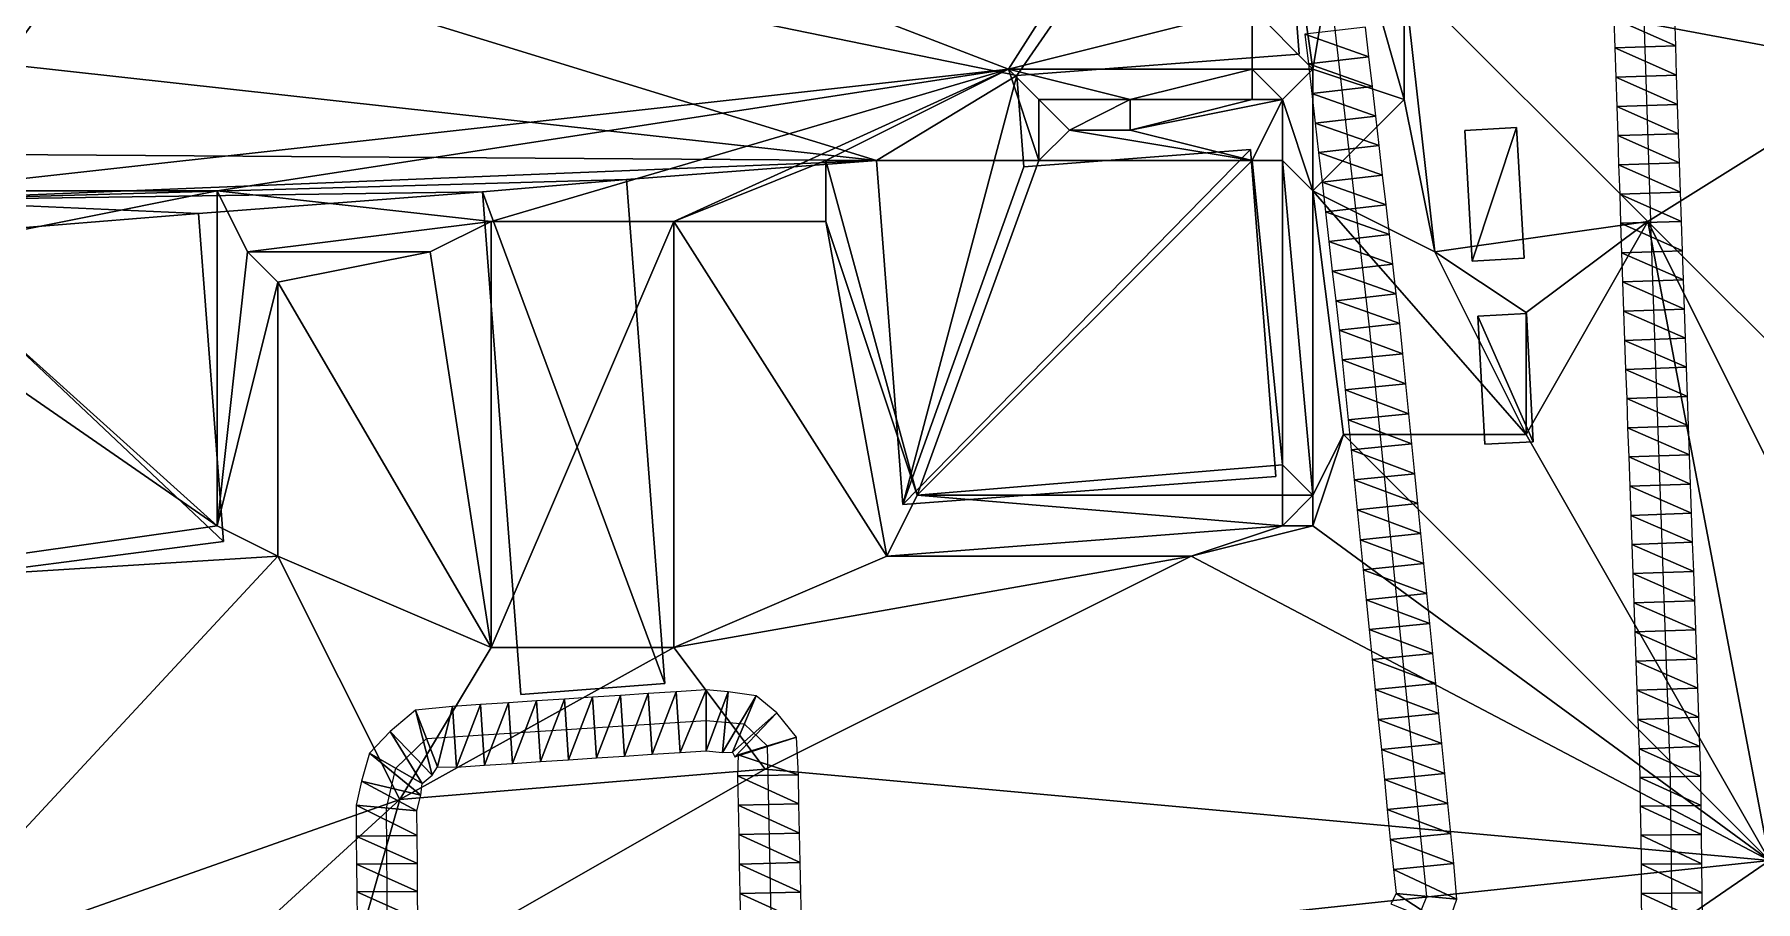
# Model space of a CAD drawing. Header units: metres. Extents: x -1103 to 901, y -902 to 905.
# Drawn here: x 20 to 133.1, y 233.3 to 290.3 of the extents above; entities that cross this region are included whole.
import ezdxf

# ---------------------------------------------------------------- set-up
doc = ezdxf.new("R2010")
doc.units = ezdxf.units.M
for name, color, linetype in [('OSM_BUILDING_FOOTPRINTS', 7, 'CONTINUOUS'), ('OSM_BUILDING_ROOFS', 1, 'CONTINUOUS'), ('OSM_BUILDING_WALLS', 8, 'CONTINUOUS'), ('OSM_ROAD_AXES', 2, 'CONTINUOUS'), ('OSM_ROAD_SURFACE', 9, 'CONTINUOUS'), ('OSM_TERRAIN', 3, 'CONTINUOUS')]:
    doc.layers.add(name, color=color, linetype=linetype)

msp = doc.modelspace()

# ---------------------------------------------------------------- linework, layer by layer
at = {"layer": 'OSM_BUILDING_FOOTPRINTS'}
msp.add_polyline3d([(101.33, 311.9, 13.07), (103.09, 288.99, 13.07), (84.54, 287.59, 13.07), (85, 281.58, 13.07), (99.9, 282.71, 13.07), (101.55, 261.24, 13.07), (101.55, 261.24, 13.07), (77.06, 259.39, 13.07), (75.32, 281.99, 13.07), (58.9, 280.74, 13.07), (61.43, 247.63, 13.07), (51.96, 246.91, 13.07), (49.44, 279.93, 13.07), (30.79, 278.51, 13.07), (32.43, 256.96, 13.07), (9.74, 254.03, 13.07)], dxfattribs=at)
for points in [[(113.98, 283.98, 12), (117.37, 284.17, 12), (117.87, 275.59, 12), (114.46, 275.39, 12), (113.98, 283.98, 12)], [(118.02, 271.95, 12.36), (118.47, 263.51, 12.36), (115.28, 263.35, 12.36), (114.82, 271.77, 12.36), (118.02, 271.95, 12.36)]]:
    msp.add_polyline3d(points, close=True, dxfattribs=at)
at = {"layer": 'OSM_BUILDING_ROOFS'}
for points in [[(84.54, 287.59, 40.67), (101.33, 311.9, 40.67), (2.41, 304.42, 40.67)], [(84.54, 287.59, 40.67), (103.09, 288.99, 40.67), (101.33, 311.9, 40.67)], [(75.32, 281.99, 40.67), (84.54, 287.59, 40.67), (2.41, 304.42, 40.67)], [(75.32, 281.99, 40.67), (2.41, 304.42, 40.67), (4.3, 289.85, 40.67)], [(75.32, 281.99, 40.67), (4.3, 289.85, 40.67), (4.86, 282.48, 40.67)], [(75.32, 281.99, 40.67), (77.06, 259.39, 40.67), (84.54, 287.59, 40.67)], [(77.06, 259.39, 40.67), (85, 281.58, 40.67), (84.54, 287.59, 40.67)], [(117.37, 284.17, 22), (113.98, 283.98, 22), (114.46, 275.39, 22)], [(117.37, 284.17, 22), (114.46, 275.39, 22), (117.87, 275.59, 22)], [(77.06, 259.39, 40.67), (101.55, 261.24, 40.67), (99.9, 282.71, 40.67)], [(77.06, 259.39, 40.67), (99.9, 282.71, 40.67), (85, 281.58, 40.67)], [(75.32, 281.99, 40.67), (4.86, 282.48, 40.67), (11.06, 279.4, 40.67)], [(11.06, 279.4, 40.67), (58.9, 280.74, 40.67), (75.32, 281.99, 40.67)], [(11.06, 279.4, 40.67), (49.44, 279.93, 40.67), (58.9, 280.74, 40.67)], [(49.44, 279.93, 40.67), (61.43, 247.63, 40.67), (58.9, 280.74, 40.67)], [(11.06, 279.4, 40.67), (30.79, 278.51, 40.67), (49.44, 279.93, 40.67)], [(11.06, 279.4, 40.67), (11.25, 276.94, 40.67), (30.79, 278.51, 40.67)], [(49.44, 279.93, 40.67), (51.96, 246.91, 40.67), (61.43, 247.63, 40.67)], [(11.25, 276.94, 40.67), (32.43, 256.96, 40.67), (30.79, 278.51, 40.67)], [(11.25, 276.94, 40.67), (9.74, 254.03, 40.67), (32.43, 256.96, 40.67)], [(118.47, 263.51, 17.55), (118.02, 271.95, 17.55), (114.82, 271.77, 17.55)], [(118.47, 263.51, 17.55), (114.82, 271.77, 17.55), (115.28, 263.35, 17.55)]]:
    msp.add_3dface(points, dxfattribs=at)
at = {"layer": 'OSM_BUILDING_WALLS'}
for points in [[(103.09, 288.99, 13.07), (101.33, 311.9, 13.07), (101.33, 311.9, 40.67)], [(103.09, 288.99, 13.07), (101.33, 311.9, 40.67), (103.09, 288.99, 40.67)], [(84.54, 287.59, 13.07), (103.09, 288.99, 13.07), (103.09, 288.99, 40.67)], [(84.54, 287.59, 13.07), (103.09, 288.99, 40.67), (84.54, 287.59, 40.67)], [(85, 281.58, 13.07), (84.54, 287.59, 13.07), (84.54, 287.59, 40.67)], [(85, 281.58, 13.07), (84.54, 287.59, 40.67), (85, 281.58, 40.67)], [(117.37, 284.17, 12), (113.98, 283.98, 12), (113.98, 283.98, 22)], [(117.37, 284.17, 12), (113.98, 283.98, 22), (117.37, 284.17, 22)], [(113.98, 283.98, 12), (114.46, 275.39, 12), (114.46, 275.39, 22)], [(113.98, 283.98, 12), (114.46, 275.39, 22), (113.98, 283.98, 22)], [(117.87, 275.59, 12), (117.37, 284.17, 12), (117.37, 284.17, 22)], [(117.87, 275.59, 12), (117.37, 284.17, 22), (117.87, 275.59, 22)], [(99.9, 282.71, 13.07), (85, 281.58, 13.07), (85, 281.58, 40.67)], [(99.9, 282.71, 13.07), (85, 281.58, 40.67), (99.9, 282.71, 40.67)], [(101.55, 261.24, 13.07), (99.9, 282.71, 13.07), (99.9, 282.71, 40.67)], [(101.55, 261.24, 13.07), (99.9, 282.71, 40.67), (101.55, 261.24, 40.67)], [(58.9, 280.74, 13.07), (75.32, 281.99, 13.07), (75.32, 281.99, 40.67)], [(58.9, 280.74, 13.07), (75.32, 281.99, 40.67), (58.9, 280.74, 40.67)], [(75.32, 281.99, 13.07), (77.06, 259.39, 13.07), (77.06, 259.39, 40.67)], [(75.32, 281.99, 13.07), (77.06, 259.39, 40.67), (75.32, 281.99, 40.67)], [(61.43, 247.63, 13.07), (58.9, 280.74, 13.07), (58.9, 280.74, 40.67)], [(61.43, 247.63, 13.07), (58.9, 280.74, 40.67), (61.43, 247.63, 40.67)], [(30.79, 278.51, 13.07), (49.44, 279.93, 13.07), (49.44, 279.93, 40.67)], [(30.79, 278.51, 13.07), (49.44, 279.93, 40.67), (30.79, 278.51, 40.67)], [(49.44, 279.93, 13.07), (51.96, 246.91, 13.07), (51.96, 246.91, 40.67)], [(49.44, 279.93, 13.07), (51.96, 246.91, 40.67), (49.44, 279.93, 40.67)], [(32.43, 256.96, 13.07), (30.79, 278.51, 13.07), (30.79, 278.51, 40.67)], [(32.43, 256.96, 13.07), (30.79, 278.51, 40.67), (32.43, 256.96, 40.67)], [(114.46, 275.39, 12), (117.87, 275.59, 12), (117.87, 275.59, 22)], [(114.46, 275.39, 12), (117.87, 275.59, 22), (114.46, 275.39, 22)], [(118.02, 271.95, 12.36), (114.82, 271.77, 12.36), (114.82, 271.77, 17.55)], [(118.02, 271.95, 12.36), (114.82, 271.77, 17.55), (118.02, 271.95, 17.55)], [(114.82, 271.77, 12.36), (115.28, 263.35, 12.36), (115.28, 263.35, 17.55)], [(114.82, 271.77, 12.36), (115.28, 263.35, 17.55), (114.82, 271.77, 17.55)], [(118.47, 263.51, 12.36), (118.02, 271.95, 12.36), (118.02, 271.95, 17.55)], [(118.47, 263.51, 12.36), (118.02, 271.95, 17.55), (118.47, 263.51, 17.55)], [(115.28, 263.35, 12.36), (118.47, 263.51, 12.36), (118.47, 263.51, 17.55)], [(115.28, 263.35, 12.36), (118.47, 263.51, 17.55), (115.28, 263.35, 17.55)], [(77.06, 259.39, 13.07), (101.55, 261.24, 13.07), (101.55, 261.24, 40.67)], [(77.06, 259.39, 13.07), (101.55, 261.24, 40.67), (77.06, 259.39, 40.67)], [(9.74, 254.03, 13.07), (32.43, 256.96, 13.07), (32.43, 256.96, 40.67)], [(9.74, 254.03, 13.07), (32.43, 256.96, 40.67), (9.74, 254.03, 40.67)], [(51.96, 246.91, 13.07), (61.43, 247.63, 13.07), (61.43, 247.63, 40.67)], [(51.96, 246.91, 13.07), (61.43, 247.63, 40.67), (51.96, 246.91, 40.67)]]:
    msp.add_3dface(points, dxfattribs=at)
at = {"layer": 'OSM_ROAD_AXES'}
for points in [[(21.53, 220.64, 15.28), (43.27, 222.97, 16.09), (68.56, 224.24, 16.04), (101.41, 224.9, 16.07), (106.46, 226.27, 16.07), (109.96, 229.92, 16.03), (111.47, 233.64, 16), (107.71, 271.07, 14.31), (105.01, 294.42, 14.93), (102.39, 315.82, 14.61), (98.03, 345.66, 14.24), (92.55, 382.24, 10.99), (91.28, 387.19, 10.39), (89.36, 392.67, 9.96), (83.69, 401.44, 9.34), (76.68, 410.45, 8.8), (72.9, 413.85, 8.62), (68.08, 415.32, 8.56), (62.3, 414.29, 8.72), (57.86, 410.9, 9.04), (4.49, 356.26, 14.73)], [(128.42, 202.49, 15.85), (127.83, 210.91, 16.03), (127.48, 241.51, 15.73), (126.33, 274.09, 14.22), (125.7, 293.31, 13.96)], [(41.91, 197.18, 16.05), (43.98, 204.94, 16.2), (44.44, 210.25, 16.2), (43.92, 216.35, 16.15), (43.27, 222.97, 16.09), (43.13, 239.45, 16.09), (43.74, 242.06, 16.23), (45.77, 244.02, 16.34), (64.13, 245.21, 16.35), (66.63, 244.98, 16.28), (68.15, 243.53, 16.17), (68.56, 224.24, 16.04)]]:
    msp.add_polyline3d(points, dxfattribs=at)
at = {"layer": 'OSM_ROAD_SURFACE'}
for points in [[(107.67, 288.81, 14.48), (107.45, 290.76, 14.61), (103.47, 290.3, 14.86)], [(127.83, 289.53, 14.11), (127.77, 291.45, 14.08), (123.77, 291.32, 14.1)], [(127.83, 289.53, 14.11), (123.77, 291.32, 14.1), (123.83, 289.4, 14.1)], [(107.67, 288.81, 14.48), (103.47, 290.3, 14.86), (103.7, 288.36, 14.79)], [(127.89, 287.61, 14.11), (127.83, 289.53, 14.11), (123.83, 289.4, 14.1)], [(107.9, 286.87, 14.34), (107.67, 288.81, 14.48), (103.7, 288.36, 14.79)], [(107.9, 286.87, 14.34), (103.7, 288.36, 14.79), (103.92, 286.41, 14.53)], [(127.89, 287.61, 14.11), (123.83, 289.4, 14.1), (123.89, 287.48, 14.1)], [(127.95, 285.68, 14.11), (127.89, 287.61, 14.11), (123.89, 287.48, 14.1)], [(127.95, 285.68, 14.11), (123.89, 287.48, 14.1), (123.96, 285.55, 14.1)], [(108.12, 284.92, 14.2), (107.9, 286.87, 14.34), (103.92, 286.41, 14.53)], [(108.12, 284.92, 14.2), (103.92, 286.41, 14.53), (104.15, 284.46, 14.39)], [(128.02, 283.76, 14.11), (127.95, 285.68, 14.11), (123.96, 285.55, 14.1)], [(128.02, 283.76, 14.11), (123.96, 285.55, 14.1), (124.02, 283.63, 14.1)], [(108.35, 282.98, 14.14), (108.12, 284.92, 14.2), (104.15, 284.46, 14.39)], [(108.35, 282.98, 14.14), (104.15, 284.46, 14.39), (104.37, 282.52, 14.25)], [(108.57, 281.03, 14.12), (108.35, 282.98, 14.14), (104.37, 282.52, 14.25)], [(128.08, 281.84, 14.11), (128.02, 283.76, 14.11), (124.02, 283.63, 14.1)], [(128.08, 281.84, 14.11), (124.02, 283.63, 14.1), (124.08, 281.71, 14.09)], [(108.57, 281.03, 14.12), (104.37, 282.52, 14.25), (104.6, 280.57, 14.11)], [(128.14, 279.92, 14.11), (128.08, 281.84, 14.11), (124.08, 281.71, 14.09)], [(128.14, 279.92, 14.11), (124.08, 281.71, 14.09), (124.15, 279.79, 14.09)], [(108.8, 279.08, 14.1), (108.57, 281.03, 14.12), (104.6, 280.57, 14.11)], [(108.8, 279.08, 14.1), (104.6, 280.57, 14.11), (104.82, 278.62, 14.14)], [(128.21, 278, 14.12), (128.14, 279.92, 14.11), (124.15, 279.79, 14.09)], [(128.21, 278, 14.12), (124.15, 279.79, 14.09), (124.21, 277.87, 14.09)], [(109.02, 277.13, 14.1), (108.8, 279.08, 14.1), (104.82, 278.62, 14.14)], [(109.02, 277.13, 14.1), (104.82, 278.62, 14.14), (105.05, 276.68, 14.21)], [(109.25, 275.19, 14.18), (109.02, 277.13, 14.1), (105.05, 276.68, 14.21)], [(128.27, 276.07, 14.13), (128.21, 278, 14.12), (124.21, 277.87, 14.09)], [(128.27, 276.07, 14.13), (124.21, 277.87, 14.09), (124.27, 275.94, 14.17)], [(109.25, 275.19, 14.18), (105.05, 276.68, 14.21), (105.27, 274.73, 14.27)], [(128.33, 274.15, 14.24), (128.27, 276.07, 14.13), (124.27, 275.94, 14.17)], [(128.33, 274.15, 14.24), (124.27, 275.94, 14.17), (124.33, 274.02, 14.21)], [(109.47, 273.24, 14.25), (109.25, 275.19, 14.18), (105.27, 274.73, 14.27)], [(109.47, 273.24, 14.25), (105.27, 274.73, 14.27), (105.5, 272.78, 14.34)], [(128.4, 272.24, 14.35), (128.33, 274.15, 14.24), (124.33, 274.02, 14.21)], [(128.4, 272.24, 14.35), (124.33, 274.02, 14.21), (124.4, 272.1, 14.29)], [(109.7, 271.28, 14.32), (109.47, 273.24, 14.25), (105.5, 272.78, 14.34)], [(109.7, 271.28, 14.32), (105.5, 272.78, 14.34), (105.72, 270.85, 14.41)], [(128.47, 270.32, 14.44), (128.4, 272.24, 14.35), (124.4, 272.1, 14.29)], [(128.47, 270.32, 14.44), (124.4, 272.1, 14.29), (124.47, 270.18, 14.37)], [(109.9, 269.3, 14.39), (109.7, 271.28, 14.32), (105.72, 270.85, 14.41)], [(109.9, 269.3, 14.39), (105.72, 270.85, 14.41), (105.92, 268.9, 14.48)], [(128.53, 268.41, 14.54), (128.47, 270.32, 14.44), (124.47, 270.18, 14.37)], [(110.09, 267.33, 14.46), (109.9, 269.3, 14.39), (105.92, 268.9, 14.48)], [(128.53, 268.41, 14.54), (124.47, 270.18, 14.37), (124.54, 268.27, 14.45)], [(110.09, 267.33, 14.46), (105.92, 268.9, 14.48), (106.11, 266.93, 14.54)], [(128.6, 266.49, 14.63), (128.53, 268.41, 14.54), (124.54, 268.27, 14.45)], [(128.6, 266.49, 14.63), (124.54, 268.27, 14.45), (124.61, 266.35, 14.53)], [(110.29, 265.36, 14.53), (110.09, 267.33, 14.46), (106.11, 266.93, 14.54)], [(110.29, 265.36, 14.53), (106.11, 266.93, 14.54), (106.31, 264.96, 14.61)], [(128.67, 264.57, 14.72), (128.6, 266.49, 14.63), (124.61, 266.35, 14.53)], [(128.67, 264.57, 14.72), (124.61, 266.35, 14.53), (124.67, 264.43, 14.61)], [(110.49, 263.39, 14.61), (110.29, 265.36, 14.53), (106.31, 264.96, 14.61)], [(110.49, 263.39, 14.61), (106.31, 264.96, 14.61), (106.51, 262.99, 14.71)], [(128.74, 262.66, 14.8), (128.67, 264.57, 14.72), (124.67, 264.43, 14.61)], [(128.74, 262.66, 14.8), (124.67, 264.43, 14.61), (124.74, 262.52, 14.69)], [(110.69, 261.42, 14.74), (110.49, 263.39, 14.61), (106.51, 262.99, 14.71)], [(110.69, 261.42, 14.74), (106.51, 262.99, 14.71), (106.71, 261.02, 14.81)], [(128.81, 260.74, 14.88), (128.74, 262.66, 14.8), (124.74, 262.52, 14.69)], [(128.81, 260.74, 14.88), (124.74, 262.52, 14.69), (124.81, 260.6, 14.77)], [(110.89, 259.45, 14.88), (110.69, 261.42, 14.74), (106.71, 261.02, 14.81)], [(110.89, 259.45, 14.88), (106.71, 261.02, 14.81), (106.91, 259.05, 14.92)], [(128.87, 258.82, 14.96), (128.81, 260.74, 14.88), (124.81, 260.6, 14.77)], [(128.87, 258.82, 14.96), (124.81, 260.6, 14.77), (124.88, 258.68, 14.85)], [(111.08, 257.48, 14.98), (110.89, 259.45, 14.88), (106.91, 259.05, 14.92)], [(111.08, 257.48, 14.98), (106.91, 259.05, 14.92), (107.1, 257.08, 15.02)], [(128.94, 256.91, 15.04), (128.87, 258.82, 14.96), (124.88, 258.68, 14.85)], [(128.94, 256.91, 15.04), (124.88, 258.68, 14.85), (124.94, 256.77, 14.93)], [(111.28, 255.51, 15.09), (111.08, 257.48, 14.98), (107.1, 257.08, 15.02)], [(111.28, 255.51, 15.09), (107.1, 257.08, 15.02), (107.3, 255.11, 15.13)], [(129.01, 254.99, 15.12), (128.94, 256.91, 15.04), (124.94, 256.77, 14.93)], [(129.01, 254.99, 15.12), (124.94, 256.77, 14.93), (125.01, 254.85, 15.01)], [(111.48, 253.54, 15.19), (111.28, 255.51, 15.09), (107.3, 255.11, 15.13)], [(111.48, 253.54, 15.19), (107.3, 255.11, 15.13), (107.5, 253.14, 15.24)], [(129.08, 253.07, 15.21), (129.01, 254.99, 15.12), (125.01, 254.85, 15.01)], [(129.08, 253.07, 15.21), (125.01, 254.85, 15.01), (125.08, 252.93, 15.09)], [(111.68, 251.57, 15.3), (111.48, 253.54, 15.19), (107.5, 253.14, 15.24)], [(111.68, 251.57, 15.3), (107.5, 253.14, 15.24), (107.7, 251.17, 15.35)], [(129.14, 251.16, 15.29), (129.08, 253.07, 15.21), (125.08, 252.93, 15.09)], [(129.14, 251.16, 15.29), (125.08, 252.93, 15.09), (125.15, 251.02, 15.19)], [(111.87, 249.6, 15.41), (111.68, 251.57, 15.3), (107.7, 251.17, 15.35)], [(111.87, 249.6, 15.41), (107.7, 251.17, 15.35), (107.89, 249.2, 15.46)], [(129.21, 249.24, 15.37), (129.14, 251.16, 15.29), (125.15, 251.02, 15.19)], [(129.21, 249.24, 15.37), (125.15, 251.02, 15.19), (125.21, 249.1, 15.32)], [(112.07, 247.63, 15.52), (111.87, 249.6, 15.41), (107.89, 249.2, 15.46)], [(112.07, 247.63, 15.52), (107.89, 249.2, 15.46), (108.09, 247.23, 15.58)], [(129.28, 247.33, 15.45), (129.21, 249.24, 15.37), (125.21, 249.1, 15.32)], [(129.28, 247.33, 15.45), (125.21, 249.1, 15.32), (125.28, 247.19, 15.45)], [(112.27, 245.66, 15.64), (112.07, 247.63, 15.52), (108.09, 247.23, 15.58)], [(53.25, 242.5, 16.28), (54.82, 246.61, 16.52), (52.99, 246.49, 16.52)], [(53.25, 242.5, 16.28), (55.08, 242.62, 16.28), (54.82, 246.61, 16.52)], [(55.08, 242.62, 16.28), (56.66, 246.73, 16.52), (54.82, 246.61, 16.52)], [(55.08, 242.62, 16.28), (56.92, 242.74, 16.28), (56.66, 246.73, 16.52)], [(56.92, 242.74, 16.28), (58.5, 246.85, 16.52), (56.66, 246.73, 16.52)], [(56.92, 242.74, 16.28), (58.76, 242.86, 16.28), (58.5, 246.85, 16.52)], [(58.76, 242.86, 16.28), (60.33, 246.97, 16.52), (58.5, 246.85, 16.52)], [(58.76, 242.86, 16.28), (60.59, 242.98, 16.28), (60.33, 246.97, 16.52)], [(60.59, 242.98, 16.28), (62.17, 247.09, 16.52), (60.33, 246.97, 16.52)], [(60.59, 242.98, 16.28), (62.43, 243.1, 16.28), (62.17, 247.09, 16.52)], [(62.43, 243.1, 16.28), (64.13, 247.21, 16.52), (62.17, 247.09, 16.52)], [(62.43, 243.1, 16.28), (64.14, 243.21, 16.27), (64.13, 247.21, 16.52)], [(64.14, 243.21, 16.27), (65.57, 247.09, 16.44), (64.13, 247.21, 16.52)], [(64.14, 243.21, 16.27), (65.2, 243.1, 16.26), (65.57, 247.09, 16.44)], [(65.2, 243.1, 16.26), (67.41, 246.82, 16.34), (65.57, 247.09, 16.44)], [(65.2, 243.1, 16.26), (65.86, 243.13, 16.26), (67.41, 246.82, 16.34)], [(65.86, 243.13, 16.26), (68.77, 245.7, 16.25), (67.41, 246.82, 16.34)], [(112.27, 245.66, 15.64), (108.09, 247.23, 15.58), (108.29, 245.26, 15.69)], [(129.35, 245.41, 15.53), (129.28, 247.33, 15.45), (125.28, 247.19, 15.45)], [(129.35, 245.41, 15.53), (125.28, 247.19, 15.45), (125.35, 245.27, 15.58)], [(46.14, 241.6, 16.25), (45.05, 245.88, 16.48), (43.37, 244.48, 16.4)], [(46.49, 242.15, 16.28), (47.48, 246.13, 16.51), (45.05, 245.88, 16.48)], [(46.14, 241.6, 16.25), (46.49, 242.15, 16.28), (45.05, 245.88, 16.48)], [(46.49, 242.15, 16.28), (47.74, 242.14, 16.28), (47.48, 246.13, 16.51)], [(47.74, 242.14, 16.28), (49.32, 246.25, 16.51), (47.48, 246.13, 16.51)], [(47.74, 242.14, 16.28), (49.58, 242.26, 16.28), (49.32, 246.25, 16.51)], [(49.58, 242.26, 16.28), (51.15, 246.37, 16.52), (49.32, 246.25, 16.51)], [(49.58, 242.26, 16.28), (51.41, 242.38, 16.28), (51.15, 246.37, 16.52)], [(51.41, 242.38, 16.28), (52.99, 246.49, 16.52), (51.15, 246.37, 16.52)], [(51.41, 242.38, 16.28), (53.25, 242.5, 16.28), (52.99, 246.49, 16.52)], [(65.86, 243.13, 16.26), (66.01, 242.81, 16.24), (68.77, 245.7, 16.25)], [(66.01, 242.81, 16.24), (70.06, 244.11, 16.14), (68.77, 245.7, 16.25)], [(112.47, 243.69, 15.75), (112.27, 245.66, 15.64), (108.29, 245.26, 15.69)], [(129.41, 243.49, 15.62), (129.35, 245.41, 15.53), (125.35, 245.27, 15.58)], [(45.47, 241.06, 16.22), (43.37, 244.48, 16.4), (42.01, 243.06, 16.32)], [(45.47, 241.06, 16.22), (46.14, 241.6, 16.25), (43.37, 244.48, 16.4)], [(112.47, 243.69, 15.75), (108.29, 245.26, 15.69), (108.49, 243.29, 15.81)], [(129.41, 243.49, 15.62), (125.35, 245.27, 15.58), (125.42, 243.35, 15.69)], [(66.01, 242.81, 16.24), (66.23, 242.95, 16.25), (70.06, 244.11, 16.14)], [(66.23, 242.95, 16.25), (70.19, 241.64, 16.18), (70.06, 244.11, 16.14)], [(112.67, 241.72, 15.87), (112.47, 243.69, 15.75), (108.49, 243.29, 15.81)], [(112.67, 241.72, 15.87), (108.49, 243.29, 15.81), (108.69, 241.32, 15.92)], [(129.48, 241.55, 15.75), (129.41, 243.49, 15.62), (125.42, 243.35, 15.69)], [(129.48, 241.55, 15.75), (125.42, 243.35, 15.69), (125.48, 241.46, 15.79)], [(45.38, 240.3, 16.18), (42.01, 243.06, 16.32), (41.49, 241.21, 16.22)], [(45.38, 240.3, 16.18), (45.47, 241.06, 16.22), (42.01, 243.06, 16.32)], [(66.23, 242.95, 16.25), (66.19, 241.56, 16.18), (70.19, 241.64, 16.18)], [(45.12, 239.27, 16.16), (41.49, 241.21, 16.22), (41.14, 239.63, 16.13)], [(45.12, 239.27, 16.16), (45.38, 240.3, 16.18), (41.49, 241.21, 16.22)], [(66.19, 241.56, 16.18), (70.23, 239.72, 16.16), (70.19, 241.64, 16.18)], [(66.19, 241.56, 16.18), (66.23, 239.63, 16.16), (70.23, 239.72, 16.16)], [(112.86, 239.75, 15.98), (112.67, 241.72, 15.87), (108.69, 241.32, 15.92)], [(112.86, 239.75, 15.98), (108.69, 241.32, 15.92), (108.88, 239.35, 16.04)], [(129.5, 239.62, 15.87), (129.48, 241.55, 15.75), (125.48, 241.46, 15.79)], [(129.5, 239.62, 15.87), (125.48, 241.46, 15.79), (125.5, 239.57, 15.9)], [(66.23, 239.63, 16.16), (70.27, 237.79, 16.14), (70.23, 239.72, 16.16)], [(113.06, 237.78, 16.09), (112.86, 239.75, 15.98), (108.88, 239.35, 16.04)], [(45.15, 237.64, 16.14), (45.12, 239.27, 16.16), (41.14, 239.63, 16.13)], [(45.15, 237.64, 16.14), (41.14, 239.63, 16.13), (41.15, 237.6, 16.06)], [(66.23, 239.63, 16.16), (66.27, 237.7, 16.14), (70.27, 237.79, 16.14)], [(113.06, 237.78, 16.09), (108.88, 239.35, 16.04), (109.08, 237.38, 16.09)], [(129.53, 237.7, 15.98), (129.5, 239.62, 15.87), (125.5, 239.57, 15.9)], [(129.53, 237.7, 15.98), (125.5, 239.57, 15.9), (125.53, 237.66, 16.01)], [(45.16, 235.81, 16.13), (45.15, 237.64, 16.14), (41.15, 237.6, 16.06)], [(45.16, 235.81, 16.13), (41.15, 237.6, 16.06), (41.16, 235.77, 16.06)], [(66.27, 237.7, 16.14), (70.31, 235.86, 16.11), (70.27, 237.79, 16.14)], [(66.27, 237.7, 16.14), (66.31, 235.77, 16.12), (70.31, 235.86, 16.11)], [(113.26, 235.81, 16.07), (113.06, 237.78, 16.09), (109.08, 237.38, 16.09)], [(129.55, 235.79, 16.05), (129.53, 237.7, 15.98), (125.53, 237.66, 16.01)], [(129.55, 235.79, 16.05), (125.53, 237.66, 16.01), (125.55, 235.75, 16.05)], [(113.26, 235.81, 16.07), (109.08, 237.38, 16.09), (109.28, 235.41, 16.07)], [(45.18, 233.97, 16.11), (45.16, 235.81, 16.13), (41.16, 235.77, 16.06)], [(45.18, 233.97, 16.11), (41.16, 235.77, 16.06), (41.18, 233.94, 16.07)], [(66.31, 235.77, 16.12), (70.35, 233.93, 16.09), (70.31, 235.86, 16.11)], [(66.31, 235.77, 16.12), (66.35, 233.84, 16.1), (70.35, 233.93, 16.09)], [(113.46, 233.46, 16.05), (113.26, 235.81, 16.07), (109.28, 235.41, 16.07)], [(113.46, 233.46, 16.05), (109.28, 235.41, 16.07), (109.47, 233.83, 16.05)], [(129.57, 233.88, 16.07), (129.55, 235.79, 16.05), (125.55, 235.75, 16.05)], [(129.57, 233.88, 16.07), (125.55, 235.75, 16.05), (125.57, 233.83, 16.06)], [(45.2, 232.14, 16.1), (45.18, 233.97, 16.11), (41.18, 233.94, 16.07)], [(45.2, 232.14, 16.1), (41.18, 233.94, 16.07), (41.2, 232.11, 16.07)], [(66.35, 233.84, 16.1), (70.39, 232, 16.07), (70.35, 233.93, 16.09)], [(66.35, 233.84, 16.1), (66.39, 231.92, 16.08), (70.39, 232, 16.07)], [(112.82, 231.65, 16.07), (109.47, 233.83, 16.05), (109.11, 233.15, 16.05)], [(112.82, 231.65, 16.07), (113.46, 233.46, 16.05), (109.47, 233.83, 16.05)], [(129.59, 231.97, 16.06), (129.57, 233.88, 16.07), (125.57, 233.83, 16.06)], [(129.59, 231.97, 16.06), (125.57, 233.83, 16.06), (125.59, 231.92, 16.08)]]:
    msp.add_3dface(points, dxfattribs=at)
at = {"layer": 'OSM_TERRAIN'}
for points in [[(110, 294, 14.01), (142, 288, 14.1), (124, 312, 13.14)], [(142, 288, 14.1), (136, 312, 13.17), (124, 312, 13.14)], [(84, 288, 16.7), (98, 310, 16.7), (32, 308, 16.74)], [(84, 288, 16.7), (100, 292, 16.7), (98, 310, 16.7)], [(2, 304, 16.78), (12, 280, 16.7), (32, 308, 16.74)], [(12, 280, 16.7), (84, 288, 16.7), (32, 308, 16.74)], [(100, 292, 16.7), (104, 288, 14.58), (102, 302, 15.31)], [(104, 288, 14.58), (106, 300, 15.23), (102, 302, 15.31)], [(104, 288, 14.58), (110, 286, 14.12), (106, 300, 15.23)], [(106, 300, 15.23), (110, 286, 14.12), (110, 294, 14.01)], [(112, 276, 14.03), (126, 278, 14.05), (110, 294, 14.01)], [(110, 286, 14.12), (112, 276, 14.03), (110, 294, 14.01)], [(110, 294, 14.01), (126, 278, 14.05), (142, 288, 14.1)], [(84, 288, 16.7), (100, 288, 16.18), (100, 292, 16.7)], [(100, 288, 16.18), (104, 288, 14.58), (100, 292, 16.7)], [(32, 280, 16.7), (84, 288, 16.7), (12, 280, 16.7)], [(50, 278, 16.7), (84, 288, 16.7), (32, 280, 16.7)], [(50, 278, 16.7), (62, 278, 16.76), (84, 288, 16.7)], [(62, 278, 16.76), (72, 282, 16.7), (84, 288, 16.7)], [(72, 282, 16.7), (86, 282, 16.56), (84, 288, 16.7)], [(86, 282, 16.56), (86, 286, 16.15), (84, 288, 16.7)], [(86, 286, 16.15), (92, 286, 15.48), (84, 288, 16.7)], [(92, 286, 15.48), (100, 288, 16.18), (84, 288, 16.7)], [(92, 286, 15.48), (100, 286, 14.84), (100, 288, 16.18)], [(100, 286, 14.84), (102, 286, 14.63), (100, 288, 16.18)], [(102, 286, 14.63), (104, 288, 14.58), (100, 288, 16.18)], [(102, 286, 14.63), (104, 280, 14.05), (104, 288, 14.58)], [(104, 280, 14.05), (110, 286, 14.12), (104, 288, 14.58)], [(126, 278, 14.05), (138, 266, 14.25), (142, 288, 14.1)], [(86, 282, 16.56), (88, 284, 15.69), (86, 286, 16.15)], [(88, 284, 15.69), (92, 286, 15.48), (86, 286, 16.15)], [(88, 284, 15.69), (92, 284, 15.63), (92, 286, 15.48)], [(100, 282, 16.67), (102, 286, 14.63), (92, 284, 15.63)], [(92, 284, 15.63), (100, 286, 14.84), (92, 286, 15.48)], [(92, 284, 15.63), (102, 286, 14.63), (100, 286, 14.84)], [(100, 282, 16.67), (102, 282, 15.1), (102, 286, 14.63)], [(102, 282, 15.1), (104, 280, 14.05), (102, 286, 14.63)], [(112, 276, 14.03), (110, 286, 14.12), (104, 280, 14.05)], [(86, 282, 16.56), (100, 282, 16.67), (88, 284, 15.69)], [(100, 282, 16.67), (92, 284, 15.63), (88, 284, 15.69)], [(62, 278, 16.76), (72, 278, 16.3), (72, 282, 16.7)], [(72, 278, 16.3), (78, 260, 16.7), (72, 282, 16.7)], [(78, 260, 16.7), (86, 282, 16.56), (72, 282, 16.7)], [(78, 260, 16.7), (102, 262, 16.45), (100, 282, 16.67)], [(100, 282, 16.67), (86, 282, 16.56), (78, 260, 16.7)], [(102, 262, 16.45), (102, 282, 15.1), (100, 282, 16.67)], [(102, 262, 16.45), (104, 260, 15.37), (102, 282, 15.1)], [(104, 260, 15.37), (104, 280, 14.05), (102, 282, 15.1)], [(32, 258, 16.7), (32, 280, 16.7), (12, 276, 16.7)], [(12, 276, 16.7), (32, 280, 16.7), (12, 280, 16.7)], [(32, 258, 16.7), (34, 276, 17.56), (32, 280, 16.7)], [(34, 276, 17.56), (50, 278, 16.7), (32, 280, 16.7)], [(106, 264, 14.61), (118, 264, 14.38), (104, 280, 14.05)], [(118, 264, 14.38), (112, 276, 14.03), (104, 280, 14.05)], [(106, 264, 14.61), (104, 280, 14.05), (104, 260, 15.37)], [(34, 276, 17.56), (46, 276, 17.53), (50, 278, 16.7)], [(46, 276, 17.53), (50, 250, 16.67), (50, 278, 16.7)], [(50, 250, 16.67), (62, 250, 16.65), (62, 278, 16.76)], [(50, 250, 16.67), (62, 278, 16.76), (50, 278, 16.7)], [(62, 250, 16.65), (76, 256, 16.12), (62, 278, 16.76)], [(76, 256, 16.12), (72, 278, 16.3), (62, 278, 16.76)], [(76, 256, 16.12), (78, 260, 16.7), (72, 278, 16.3)], [(118, 272, 14.38), (126, 278, 14.05), (112, 276, 14.03)], [(134, 236, 16), (126, 278, 14.05), (118, 264, 14.38)], [(118, 272, 14.38), (118, 264, 14.38), (126, 278, 14.05)], [(138, 254, 15.08), (126, 278, 14.05), (134, 236, 16)], [(138, 254, 15.08), (138, 266, 14.25), (126, 278, 14.05)], [(4, 254, 16.62), (32, 258, 16.7), (6, 276, 16.7)], [(6, 276, 16.7), (32, 258, 16.7), (12, 276, 16.7)], [(32, 258, 16.7), (36, 274, 17.91), (34, 276, 17.56)], [(36, 274, 17.91), (46, 276, 17.53), (34, 276, 17.56)], [(50, 250, 16.67), (46, 276, 17.53), (36, 274, 17.91)], [(118, 264, 14.38), (118, 272, 14.38), (112, 276, 14.03)], [(36, 256, 16.94), (36, 274, 17.91), (32, 258, 16.7)], [(50, 250, 16.67), (36, 274, 17.91), (36, 256, 16.94)], [(104, 258, 14.93), (134, 236, 16), (106, 264, 14.61)], [(104, 260, 15.37), (104, 258, 14.93), (106, 264, 14.61)], [(134, 236, 16), (118, 264, 14.38), (106, 264, 14.61)], [(78, 260, 16.7), (102, 260, 16.08), (102, 262, 16.45)], [(102, 260, 16.08), (104, 260, 15.37), (102, 262, 16.45)], [(76, 256, 16.12), (102, 258, 15.26), (78, 260, 16.7)], [(102, 258, 15.26), (102, 260, 16.08), (78, 260, 16.7)], [(102, 258, 15.26), (104, 258, 14.93), (104, 260, 15.37)], [(102, 258, 15.26), (104, 260, 15.37), (102, 260, 16.08)], [(4, 254, 16.62), (36, 256, 16.94), (32, 258, 16.7)], [(76, 256, 16.12), (96, 256, 15.1), (102, 258, 15.26)], [(134, 236, 16), (104, 258, 14.93), (96, 256, 15.1)], [(96, 256, 15.1), (104, 258, 14.93), (102, 258, 15.26)], [(10, 228, 15.32), (36, 256, 16.94), (4, 254, 16.62)], [(10, 228, 15.32), (44, 240, 16.12), (36, 256, 16.94)], [(36, 256, 16.94), (44, 240, 16.12), (50, 250, 16.67)], [(68, 242, 16.13), (96, 256, 15.1), (62, 250, 16.65)], [(62, 250, 16.65), (96, 256, 15.1), (76, 256, 16.12)], [(68, 242, 16.13), (134, 236, 16), (96, 256, 15.1)], [(44, 240, 16.12), (68, 242, 16.13), (62, 250, 16.65)], [(62, 250, 16.65), (50, 250, 16.67), (44, 240, 16.12)], [(40, 226, 15.99), (68, 242, 16.13), (44, 240, 16.12)], [(68, 242, 16.13), (40, 226, 15.99), (134, 236, 16)], [(10, 228, 15.32), (20, 218, 15.19), (44, 240, 16.12)], [(20, 218, 15.19), (40, 226, 15.99), (44, 240, 16.12)], [(102, 214, 16.19), (134, 236, 16), (40, 226, 15.99)], [(102, 214, 16.19), (134, 224, 15.88), (134, 236, 16)]]:
    msp.add_3dface(points, dxfattribs=at)

doc.saveas('drawing.dxf')
